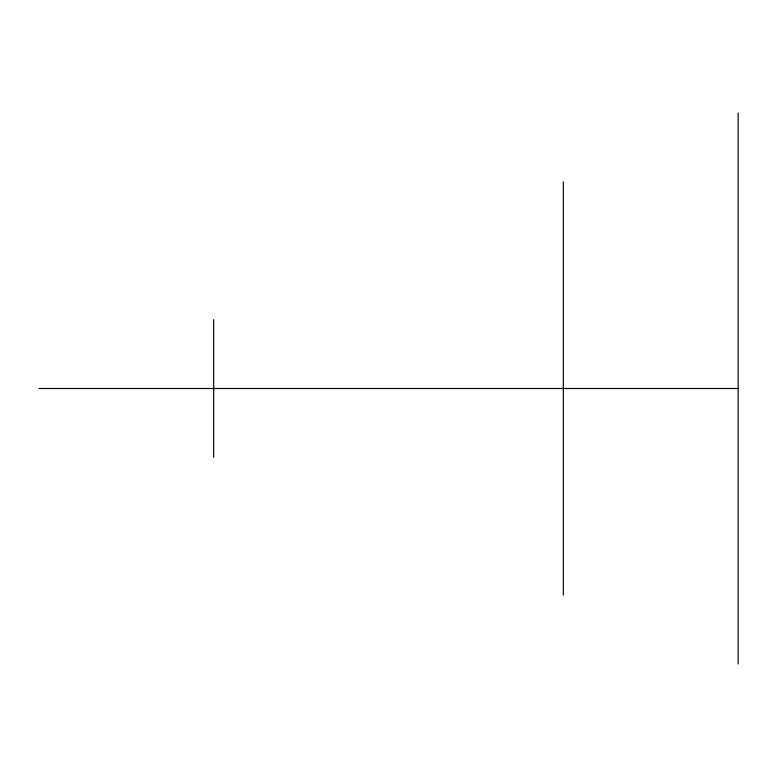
<?xml version="1.0" encoding="UTF-8"?>
<svg xmlns="http://www.w3.org/2000/svg" width="777" height="777" viewBox="0 0 777 777"><rect width="100%" height="100%" fill="white"/><g stroke="black" fill="none" stroke-linecap="round" stroke-linejoin="round"><path stroke-width="1.17" d="M38.85 388.5L738.15 388.5M738.15 113.034L738.15 663.966M563.325 181.905L563.325 595.095M213.675 319.638L213.675 457.362"/></g></svg>
